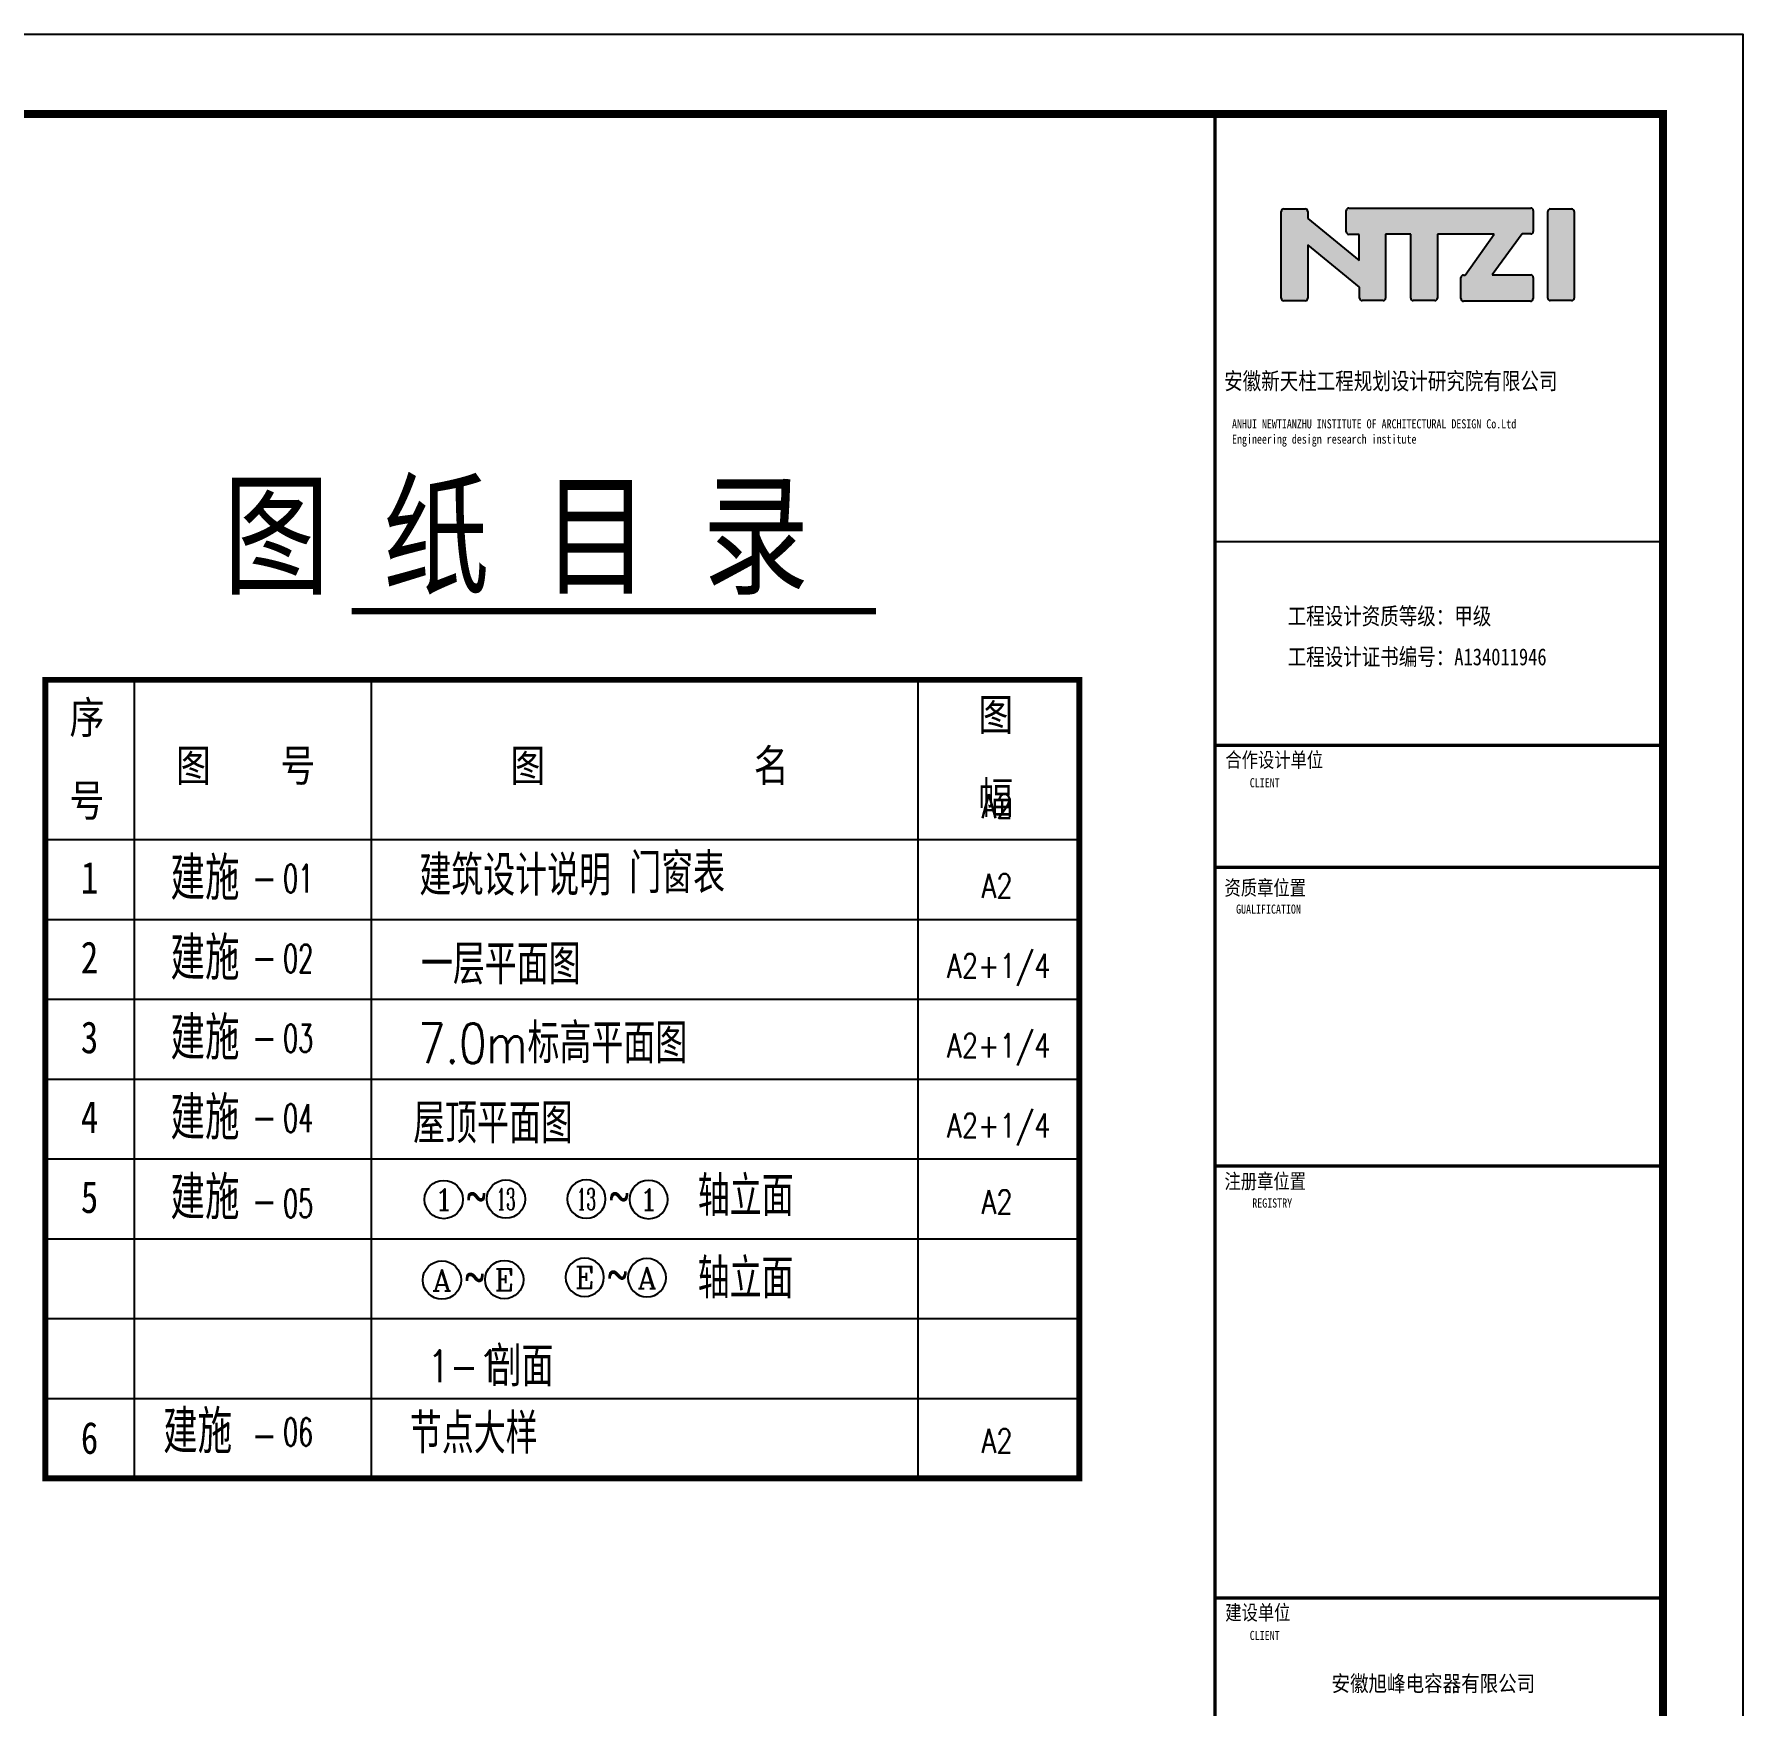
# Model space of a CAD drawing. Extents: x 3757684 to 3906284, y -130571 to 413559.
# Drawn here: x 3796816 to 3818216, y -49978 to -29044 of the extents above; entities that cross this region are included whole.
import ezdxf
from ezdxf.enums import TextEntityAlignment as Align

# ---------------------------------------------------------------- set-up
doc = ezdxf.new("R2010")
doc.units = 0
doc.header["$LTSCALE"] = 1000
doc.header["$MEASUREMENT"] = 0
doc.layers.get('0').update_dxf_attribs({"color": 4, "linetype": 'CONTINUOUS'})
for name, color, linetype in [('46', 7, 'CONTINUOUS'), ('AXIS', 3, 'CONTINUOUS'), ('AXIS_TEXT', 7, 'CONTINUOUS'), ('DN_DIM', 3, 'CONTINUOUS'), ('PUB_TEXT', 7, 'CONTINUOUS'), ('PUB_TITLE', 4, 'CONTINUOUS')]:
    doc.layers.add(name, color=color, linetype=linetype)
doc.styles.add('-宋体', font='SimSun.ttf', dxfattribs={"width": 0.8})
doc.styles.add('-黑体', font='simhei_0.ttf', dxfattribs={"width": 0.8})
doc.styles.add('_HZTXT', font='TXT', dxfattribs={"width": 0.8, "bigfont": 'HZTXT'})
doc.styles.add('_TXT', font='SIMPLEX.shx', dxfattribs={"width": 0.6})
doc.styles.add('COMPLEX', font='COMPLEX')
doc.styles.add('DIM_FONT', font='SIMPLEX.shx', dxfattribs={"width": 0.8})
doc.styles.add('中文', font='SimSun.ttf', dxfattribs={"width": 0.8, "height": 1600})

# ---------------------------------------------------------------- blocks, each defined once
blk = doc.blocks.new('_AXISO')
blk.add_circle((0, 0), 0.5)
at = {"layer": 'AXIS_TEXT', "style": 'COMPLEX', "width": 1.041667}
blk.add_attdef('A', text='', height=0.56, dxfattribs=at).set_placement((-0.25, -0.28), (0.25, -0.28), align=Align.FIT)
blk = doc.blocks.new('A$C6CA8367D')
h = blk.add_hatch(color=256)
h.paths.add_polyline_path([(1354, 38361), (2001, 37832), (2001, 37695, 0.414214), (2033, 37663), (2296, 37663, 0.414214), (2328, 37695), (2328, 38494), (2642, 38494), (2642, 37696, 0.414214), (2674, 37664), (2944, 37664, 0.414214), (2976, 37696), (2976, 38494), (3688, 38494), (3326, 37983), (3304, 37983, 0.414214), (3272, 37951), (3272, 37688, 0.414214), (3304, 37656), (4144, 37656, 0.414214), (4176, 37688), (4177, 37953, 0.414214), (4145, 37985), (3664, 37985), (4039, 38499), (4145, 38499, 0.414214), (4177, 38531), (4177, 38791, 0.414214), (4145, 38823), (1867, 38823, 0.414214), (1835, 38791), (1835, 38525, 0.414214), (1867, 38493), (1998, 38493), (1998, 38165), (1353, 38692), (1353, 38780, 0.41489), (1321, 38812), (1053, 38812, 0.414214), (1021, 38780), (1021, 37693, 0.414214), (1053, 37661), (1322, 37661, 0.414214), (1354, 37693)])
h.paths.add_polyline_path([(4359, 37695, 0.414214), (4391, 37663), (4658, 37663, 0.414214), (4690, 37695), (4690, 38779, 0.414214), (4658, 38811), (4391, 38811, 0.414214), (4359, 38779)])
for p, q in [((1021, 37693), (1021, 38780)), ((1053, 38812), (1321, 38812)), ((1353, 38780), (1353, 38692)), ((1835, 38525), (1835, 38791)), ((1867, 38823), (4145, 38823)), ((4177, 38791), (4177, 38531)), ((4359, 37695), (4359, 38779)), ((4391, 38811), (4658, 38811)), ((4690, 38779), (4690, 37695)), ((1353, 38692), (1998, 38165)), ((2001, 37832), (1354, 38361)), ((1354, 38361), (1354, 37693)), ((1998, 38493), (1867, 38493)), ((1998, 38165), (1998, 38493)), ((2642, 38494), (2328, 38494)), ((2328, 38494), (2328, 37695)), ((2642, 37696), (2642, 38494)), ((3688, 38494), (2976, 38494)), ((2976, 38494), (2976, 37696)), ((3326, 37983), (3688, 38494)), ((4039, 38499), (3664, 37985)), ((4145, 38499), (4039, 38499)), ((3272, 37688), (3272, 37951)), ((3304, 37983), (3326, 37983)), ((3664, 37985), (4145, 37985)), ((4177, 37953), (4176, 37688)), ((2001, 37695), (2001, 37832)), ((1322, 37661), (1053, 37661)), ((2296, 37663), (2033, 37663)), ((2944, 37664), (2674, 37664)), ((4144, 37656), (3304, 37656)), ((4658, 37663), (4391, 37663))]:
    blk.add_line(p, q)
for centre, start, end in [((1053, 38780, 0), 89.9964, 179.9964), ((1321, 38780, 0), 359.8641, 89.9964), ((1867, 38791, 0), 89.9964, 179.9964), ((4145, 38791, 0), 359.9964, 89.9964), ((4391, 38779, 0), 89.9964, 179.9964), ((4658, 38779, 0), 359.9964, 89.9964), ((1867, 38525, 0), 179.9964, 269.9964), ((4145, 38531, 0), 269.9964, 359.9964), ((3304, 37951, 0), 89.9964, 179.9964), ((4145, 37953, 0), 359.9964, 89.9964), ((1053, 37693, 0), 179.9964, 269.9964), ((1322, 37693, 0), 269.9964, 359.9964), ((2033, 37695, 0), 179.9964, 269.9964), ((2296, 37695, 0), 269.9964, 359.9964), ((2674, 37696, 0), 179.9964, 269.9964), ((2944, 37696, 0), 269.9964, 359.9964), ((3304, 37688, 0), 179.9964, 269.9964), ((4144, 37688, 0), 269.9964, 359.9964), ((4391, 37695, 0), 179.9964, 269.9964), ((4658, 37695, 0), 269.9964, 359.9964)]:
    blk.add_arc(centre, 32, start, end)
at = {"layer": 'PUB_TEXT'}
for q in [(5066, 40000), (5802, 39470)]:
    blk.add_line((5802, 40000), q, dxfattribs=at)
at = {"layer": 'PUB_TITLE'}
blk.add_line((5802, 40000), (192, 40000), dxfattribs=at)
at = {"layer": 'PUB_TITLE', "lineweight": 40}
blk.add_line((189, 30565), (5799, 30565), dxfattribs=at)
at = {"layer": 'PUB_TITLE', "lineweight": 40, "elevation": 0}
for points, const_width in [([(192, 40000), (189, 1)], 42.5), ([(192, 34645), (5802, 34645)], 25.5), ([(191, 32095), (5801, 32095)], 42.5), ([(191, 30565), (5801, 30565)], 42.5), ([(189, 26825), (5799, 26825)], 42.5), ([(191, 21417), (5801, 21417)], 42.5)]:
    blk.add_lwpolyline(points, dxfattribs=dict(at, const_width=const_width))
at = {"layer": '46', "linetype": 'Continuous', "style": '-黑体', "width": 0.85}
blk.add_text('安徽旭峰电容器有限公司', height=200, rotation=359.9964, dxfattribs=at).set_placement((2926, 20246, 0), align=Align.CENTER)
at = {"layer": 'PUB_TEXT', "char_height": 212.5, "attachment_point": 1, "rotation": 359.9964, "style": '-黑体'}
for s, insert in [('安徽新天柱工程规划设计研究院有限公司 ', (306, 36763, 0)), ('工程设计资质等级：甲级 ', (1101, 33819, 0)), ('工程设计证书编号：A134011946', (1101, 33309, 0))]:
    blk.add_mtext(s, dxfattribs=dict(at, insert=insert))
at = {"layer": 'PUB_TEXT', "attachment_point": 1, "rotation": 359.9964, "style": '-黑体'}
for s, insert, char_height, width in [('ANHUI NEWTIANZHU INSTITUTE OF ARCHITECTURAL DESIGN Co.Ltd\\PEngineering design research institute', (404, 36178, 0), 114.75, 5257.32), ('合作设计单位', (321, 32006, 0), 187, 1749.25), ('CLIENT', (627, 31683, 0), 114.7, 2399.54), ('资质章位置', (310, 30404, 0), 187, 2124.99), ('GUALIFICATION', (455, 30101, 0), 114.75, 2680.88), ('注册章位置', (310, 26729, 0), 187, 1529.99), ('REGISTRY', (658, 26420, 0), 114.7, 2399.54), ('建设单位', (320, 21328, 0), 187, 1111.79), ('CLIENT', (626, 21005, 0), 114.7, 2399.54)]:
    blk.add_mtext(s, dxfattribs=dict(at, insert=insert, char_height=char_height, width=width))

msp = doc.modelspace()

# ---------------------------------------------------------------- linework, layer by layer
at = {"color": 4}
for p, q in [((3796956.5, -37129), (3809907.8, -37129)), ((3798070.2, -37129), (3798070.2, -47129)), ((3801036.7, -37129), (3801036.7, -47129)), ((3807882.1, -37129), (3807882.1, -47129)), ((3809907.8, -37129), (3809907.8, -47129)), ((3796956.5, -39129), (3809907.8, -39129)), ((3796956.5, -39129), (3809907.8, -39129)), ((3796956.5, -40129), (3809907.8, -40129)), ((3796956.5, -41129), (3809907.8, -41129)), ((3796956.5, -42129), (3809907.8, -42129)), ((3796956.5, -43129), (3809907.8, -43129)), ((3796956.5, -44129), (3809907.8, -44129)), ((3796956.5, -45129), (3809907.8, -45129)), ((3796956.5, -46129), (3809907.8, -46129)), ((3796956.5, -46129), (3809907.8, -46129)), ((3796956.5, -47129), (3809907.8, -47129))]:
    msp.add_line(p, q, dxfattribs=at)
at = {"color": 4, "const_width": 74.2}
msp.add_lwpolyline([(3796956.5, -47129), (3809907.8, -47129), (3809907.8, -37129), (3796956.5, -37129)], close=True, dxfattribs=at)
at = {"layer": 'PUB_TEXT', "const_width": 77.2}
msp.add_lwpolyline([(3800791.3, -36269), (3807359.6, -36269)], dxfattribs=at)
at = {"layer": 'PUB_TITLE', "elevation": 0}
msp.add_lwpolyline([(3758816.3, -71044), (3758816.3, -29044), (3818216.3, -29044), (3818216.3, -71044)], close=True, dxfattribs=at)
at = {"layer": 'PUB_TITLE', "const_width": 100, "elevation": 0}
msp.add_lwpolyline([(3761316.3, -70044), (3817216.3, -70044), (3817216.3, -30044), (3761316.3, -30044)], close=True, dxfattribs=at)

# ---------------------------------------------------------------- block references
msp.add_blockref('A$C6CA8367D', (3811414.4, -70044, 0))
at = {"layer": 'AXIS'}
ref = msp.add_blockref('_AXISO', (3801945.5, -43637.4), dxfattribs=dict(at, xscale=480, yscale=480, zscale=480))
ref.add_attrib('A', '1', dxfattribs={"layer": 'AXIS_TEXT', "height": 268.8, "style": 'COMPLEX', "width": 2.083333}).set_placement((3801825.5, -43771.8), (3802065.5, -43771.8), align=Align.FIT)
ref = msp.add_blockref('_AXISO', (3802725.4, -43632.1), dxfattribs=dict(at, xscale=480, yscale=480, zscale=480))
ref.add_attrib('A', '13', dxfattribs={"layer": 'AXIS_TEXT', "height": 268.8, "style": 'COMPLEX', "width": 0.646552}).set_placement((3802605.4, -43766.5), (3802845.4, -43766.5), align=Align.FIT)
ref = msp.add_blockref('_AXISO', (3803731.9, -43632.1), dxfattribs=dict(at, xscale=-480, yscale=480, zscale=480))
ref.add_attrib('A', '13', dxfattribs={"layer": 'AXIS_TEXT', "height": 268.8, "style": 'COMPLEX', "width": 0.646552}).set_placement((3803611.9, -43766.5), (3803851.9, -43766.5), align=Align.FIT)
ref = msp.add_blockref('_AXISO', (3804511.8, -43637.4), dxfattribs=dict(at, xscale=-480, yscale=480, zscale=480))
ref.add_attrib('A', '1', dxfattribs={"layer": 'AXIS_TEXT', "height": 268.8, "style": 'COMPLEX', "width": 2.083333}).set_placement((3804391.8, -43771.8), (3804631.8, -43771.8), align=Align.FIT)
at = {"layer": 'AXIS', "xscale": 480, "yscale": 480, "zscale": 480}
msp.add_blockref('_AXISO', (3801923.4, -44646.2), dxfattribs=at).add_auto_attribs({'A': 'A'})
at = {"layer": 'AXIS'}
ref = msp.add_blockref('_AXISO', (3802703.4, -44640.9), dxfattribs=dict(at, xscale=480, yscale=480, zscale=480))
ref.add_attrib('A', 'E', dxfattribs={"layer": 'AXIS_TEXT', "height": 268.8, "style": 'COMPLEX', "width": 1.171875}).set_placement((3802583.4, -44775.3), (3802823.4, -44775.3), align=Align.FIT)
ref = msp.add_blockref('_AXISO', (3803711.4, -44611.8), dxfattribs=dict(at, xscale=-480, yscale=480, zscale=480))
ref.add_attrib('A', 'E', dxfattribs={"layer": 'AXIS_TEXT', "height": 268.8, "style": 'COMPLEX', "width": 1.171875}).set_placement((3803591.4, -44746.2), (3803831.4, -44746.2), align=Align.FIT)
ref = msp.add_blockref('_AXISO', (3804491.4, -44617.1), dxfattribs=dict(at, xscale=-480, yscale=480, zscale=480))
ref.add_attrib('A', 'A', dxfattribs={"layer": 'AXIS_TEXT', "height": 268.8, "style": 'COMPLEX', "width": 1.041667}).set_placement((3804371.4, -44751.5), (3804611.4, -44751.5), align=Align.FIT)

# ---------------------------------------------------------------- texts
at = {"width": 0.8}
for s, height, style, p in [('序', 400, '中文', (3797259.6, -37800.8)), ('图', 400, '中文', (3808641.3, -37766.2)), ('图    号', 400, '中文', (3798592.3, -38401.9)), ('图            名', 400, '中文', (3802781, -38401.9)), ('号', 400, '中文', (3797259.6, -38838.7)), ('幅', 400, '中文', (3808641.3, -38804.1)), ('1', 400, '中文', (3797400.9, -39805.8)), ('2', 400, '中文', (3797400.9, -40805.8)), ('3', 400, '中文', (3797400.9, -41805.8)), ('4', 400, '中文', (3797400.9, -42805.8)), ('5', 400, '中文', (3797400.9, -43805.8)), ('~', 315.4, 'DIM_FONT', (3802226.9, -43737.6)), ('~', 315.4, 'DIM_FONT', (3804014.2, -43737.6)), ('~', 315.4, 'DIM_FONT', (3802204.8, -44746.4)), ('~', 315.4, 'DIM_FONT', (3803993.7, -44717.3)), ('6', 400, '中文', (3797400.9, -46822.2))]:
    msp.add_text(s, height=height, dxfattribs=dict(at, style=style)).set_placement(p)
at = {"layer": 'DN_DIM'}
for s, height, style, width, p in [('A2', 300, 'DIM_FONT', 0.8, (3808681.5, -38860.2)), ('01', 350, '_TXT', 0.628571, (3799933.4, -39793.6)), ('A2', 300, 'DIM_FONT', 0.8, (3808681.5, -39860.2)), ('02', 350, '_TXT', 0.628571, (3799933.4, -40793.6)), ('A2+1/4', 300, 'DIM_FONT', 0.8, (3808249.1, -40860.2)), ('03', 350, '_TXT', 0.628571, (3799933.4, -41793.6)), ('A2+1/4', 300, 'DIM_FONT', 0.8, (3808249.1, -41860.2)), ('04', 350, '_TXT', 0.628571, (3799933.4, -42793.6)), ('A2+1/4', 300, 'DIM_FONT', 0.8, (3808249.1, -42860.2)), ('05', 350, '_TXT', 0.628571, (3799933.4, -43863)), ('A2', 300, 'DIM_FONT', 0.8, (3808681.5, -43818.5, 0)), ('06', 350, '_TXT', 0.628571, (3799933.4, -46723.9)), ('A2', 300, 'DIM_FONT', 0.8, (3808681.5, -46810.7))]:
    msp.add_text(s, height=height, dxfattribs=dict(at, style=style, width=width)).set_placement(p)
at = {"layer": 'PUB_TEXT', "width": 0.8}
for s, height, style, p in [('图 纸 目 录', 1224, '-宋体', (3799182.1, -35927.5)), ('建施', 539.66, '_HZTXT', (3798523.8, -39885.9)), ('建筑设计说明', 500, '_HZTXT', (3801640.3, -39830.3)), ('门窗表', 500, '_HZTXT', (3804268.1, -39801.1)), ('-', 360, '_TXT', (3799536.9, -39787)), ('建施', 539.66, '_HZTXT', (3798523.8, -40885.9)), ('一层平面图', 500, '_HZTXT', (3801660.2, -40942.4)), ('-', 360, '_TXT', (3799536.9, -40787)), ('建施', 539.66, '_HZTXT', (3798523.8, -41885.9)), ('7.0m标高平面图', 500, '_HZTXT', (3801624.2, -41931.2, 0)), ('-', 360, '_TXT', (3799536.9, -41787)), ('建施', 539.66, '_HZTXT', (3798523.8, -42885.9)), ('屋顶平面图', 500, '_HZTXT', (3801562.2, -42933.4, 0)), ('-', 360, '_TXT', (3799536.9, -42787)), ('建施', 539.66, '_HZTXT', (3798523.8, -43885.9)), ('轴立面', 500, '_HZTXT', (3805127.9, -43844.1)), ('-', 360, '_TXT', (3799536.9, -43834.5)), ('轴立面', 500, '_HZTXT', (3805126.7, -44876.2)), ('1-1', 400, '_HZTXT', (3801745.3, -45924.3, 0)), ('剖面', 500, '_HZTXT', (3802520.7, -45978.2, 0)), ('建施', 539.66, '_HZTXT', (3798431.7, -46815.4)), ('节点大样', 500, '_HZTXT', (3801522.1, -46818.8)), ('-', 360, '_TXT', (3799536.9, -46763.8))]:
    msp.add_text(s, height=height, dxfattribs=dict(at, style=style)).set_placement(p)

doc.saveas('drawing.dxf')
